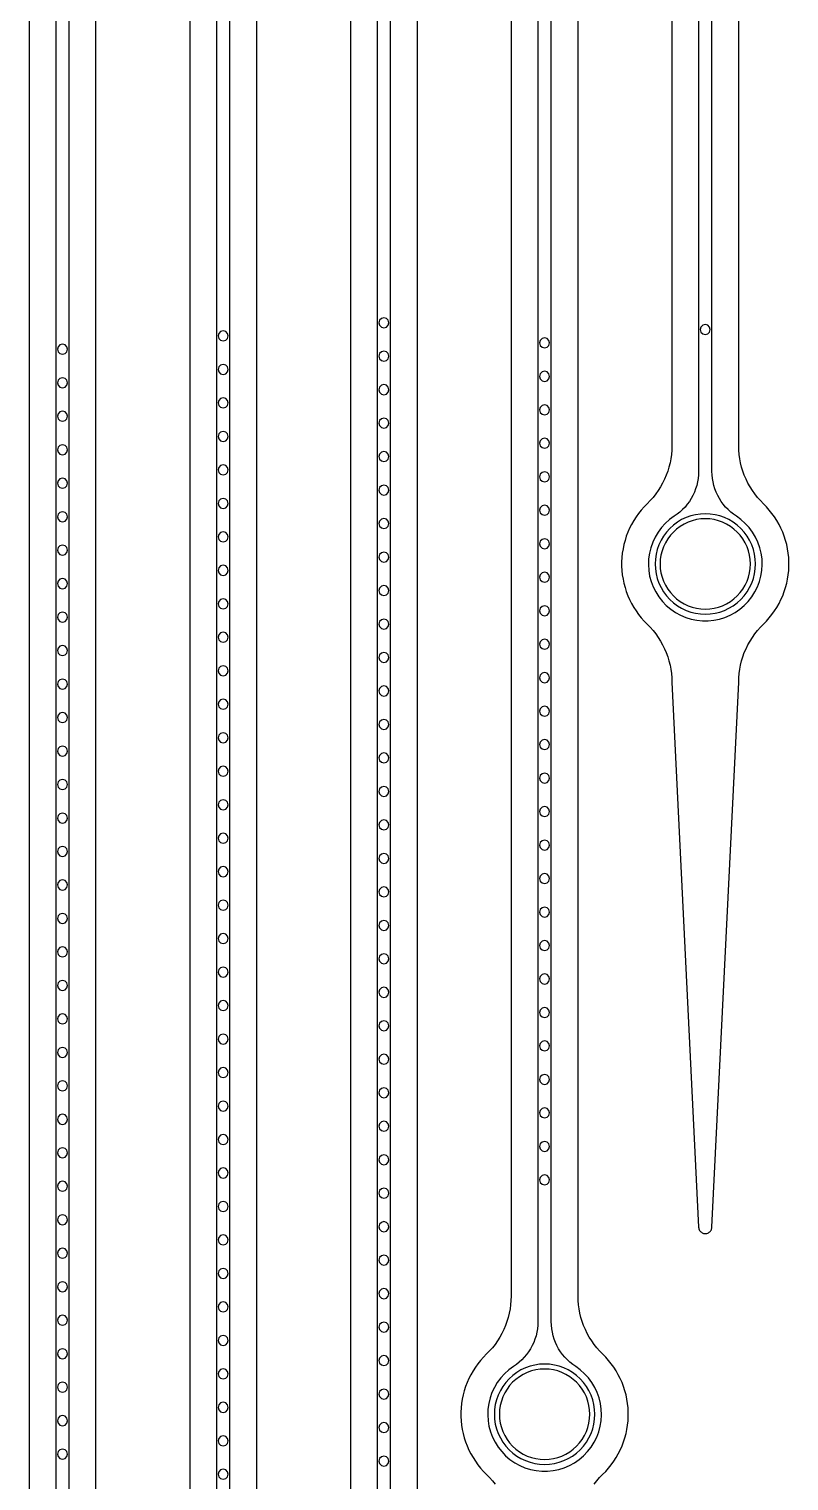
# Model space of a CAD drawing. Header units: metres. Extents: x -1805 to 1655, y -683 to 39617.
# Drawn here: x 120 to 233.5, y 815.4 to 1032.3 of the extents above; entities that cross this region are included whole.
import ezdxf

# ---------------------------------------------------------------- set-up
doc = ezdxf.new("R2010")
doc.units = ezdxf.units.M
for name, color, linetype in [('Etching', 5, 'CONTINUOUS'), ('IONP', 7, 'CONTINUOUS'), ('Metal', 4, 'CONTINUOUS'), ('pad_etching', 1, 'CONTINUOUS'), ('PEDOT_SIROF', 6, 'CONTINUOUS')]:
    doc.layers.add(name, color=color, linetype=linetype)

msp = doc.modelspace()

# ---------------------------------------------------------------- linework, layer by layer
at = {"layer": 'Etching'}
for points in [[(120, 9134.24), (120, 462.09)], [(130, 462.09), (130, 9134.24)], [(144, 9134.24), (144, 589.07)], [(154, 589.07), (154, 9134.24)], [(168, 9134.24), (168, 716.05)], [(178, 716.05), (178, 9134.24)], [(192, 9134.24), (192, 843.04), (191.98, 842.4), (191.93, 841.76), (191.85, 841.12), (191.73, 840.49), (191.57, 839.86), (191.38, 839.25), (191.17, 838.64), (190.91, 838.05), (190.63, 837.47), (190.32, 836.91), (189.97, 836.37), (189.6, 835.84), (189.2, 835.34), (188.78, 834.86), (188.33, 834.4), (187.87, 833.94), (187.44, 833.45), (187.04, 832.95), (186.66, 832.42), (186.31, 831.87), (185.99, 831.31), (185.7, 830.73), (185.43, 830.14), (185.2, 829.53), (185.01, 828.91), (184.84, 828.29), (184.71, 827.65), (184.6, 827.01), (184.54, 826.37), (184.5, 825.72), (184.5, 825.07), (184.54, 824.43), (184.6, 823.78), (184.71, 823.14), (184.84, 822.51), (185.01, 821.88), (185.2, 821.26), (185.43, 820.66), (185.7, 820.06), (185.99, 819.48), (186.31, 818.92), (186.66, 818.38), (187.04, 817.85), (187.44, 817.34), (187.87, 816.86), (188.33, 816.4), (188.78, 815.94), (189.2, 815.46), (189.6, 814.95)], [(204.4, 814.95), (204.8, 815.46), (205.22, 815.94), (205.67, 816.4), (206.13, 816.86), (206.56, 817.34), (206.96, 817.85), (207.34, 818.38), (207.69, 818.92), (208.01, 819.48), (208.3, 820.06), (208.57, 820.66), (208.8, 821.26), (208.99, 821.88), (209.16, 822.51), (209.29, 823.14), (209.4, 823.78), (209.46, 824.43), (209.5, 825.07), (209.5, 825.72), (209.46, 826.37), (209.4, 827.01), (209.29, 827.65), (209.16, 828.29), (208.99, 828.91), (208.8, 829.53), (208.57, 830.14), (208.3, 830.73), (208.01, 831.31), (207.69, 831.87), (207.34, 832.42), (206.96, 832.95), (206.56, 833.45), (206.13, 833.94), (205.67, 834.4), (205.22, 834.86), (204.8, 835.34), (204.4, 835.84), (204.03, 836.37), (203.68, 836.91), (203.37, 837.47), (203.09, 838.05), (202.83, 838.64), (202.62, 839.25), (202.43, 839.86), (202.27, 840.49), (202.15, 841.12), (202.07, 841.76), (202.02, 842.4), (202, 843.04), (202, 9134.24)], [(216, 9134.24), (216, 970.02), (215.98, 969.38), (215.93, 968.74), (215.85, 968.1), (215.73, 967.47), (215.57, 966.85), (215.38, 966.23), (215.17, 965.63), (214.91, 965.03), (214.63, 964.46), (214.32, 963.9), (213.97, 963.35), (213.6, 962.83), (213.2, 962.32), (212.78, 961.84), (212.33, 961.38), (211.87, 960.92), (211.44, 960.44), (211.04, 959.93), (210.66, 959.4), (210.31, 958.86), (209.99, 958.29), (209.7, 957.72), (209.43, 957.12), (209.2, 956.52), (209.01, 955.9), (208.84, 955.27), (208.71, 954.64), (208.6, 954), (208.54, 953.35), (208.5, 952.71), (208.5, 952.06), (208.54, 951.41), (208.6, 950.76), (208.71, 950.12), (208.84, 949.49), (209.01, 948.86), (209.2, 948.25), (209.43, 947.64), (209.7, 947.05), (209.99, 946.47), (210.31, 945.9), (210.66, 945.36), (211.04, 944.83), (211.44, 944.33), (211.87, 943.84), (212.33, 943.38), (212.78, 942.92), (213.2, 942.44), (213.6, 941.94), (213.97, 941.41), (214.32, 940.87), (214.63, 940.31), (214.91, 939.73), (215.17, 939.14), (215.38, 938.53), (215.57, 937.92), (215.73, 937.29), (215.85, 936.66), (215.93, 936.02), (215.98, 935.38), (216, 934.74), (220, 853.33), (220.02, 853.21), (220.05, 853.08), (220.09, 852.96), (220.15, 852.85), (220.22, 852.75), (220.31, 852.66), (220.41, 852.58), (220.51, 852.51), (220.63, 852.45), (220.75, 852.41), (220.87, 852.39), (221, 852.38), (221.13, 852.39), (221.25, 852.41), (221.37, 852.45), (221.49, 852.51), (221.59, 852.58), (221.69, 852.66), (221.78, 852.75), (221.85, 852.85), (221.91, 852.96), (221.95, 853.08), (221.98, 853.21), (222, 853.33), (226, 934.74), (226.02, 935.38), (226.07, 936.02), (226.15, 936.66), (226.27, 937.29), (226.43, 937.92), (226.62, 938.53), (226.83, 939.14), (227.09, 939.73), (227.37, 940.31), (227.68, 940.87), (228.03, 941.41), (228.4, 941.94), (228.8, 942.44), (229.22, 942.92), (229.67, 943.38), (230.13, 943.84), (230.56, 944.33), (230.96, 944.83), (231.34, 945.36), (231.69, 945.9), (232.01, 946.47), (232.3, 947.05), (232.57, 947.64), (232.8, 948.25), (232.99, 948.86), (233.16, 949.49), (233.29, 950.12), (233.4, 950.76), (233.46, 951.41), (233.5, 952.06), (233.5, 952.71), (233.46, 953.35), (233.4, 954), (233.29, 954.64), (233.16, 955.27), (232.99, 955.9), (232.8, 956.52), (232.57, 957.12), (232.3, 957.72), (232.01, 958.29), (231.69, 958.86), (231.34, 959.4), (230.96, 959.93), (230.56, 960.44), (230.13, 960.92), (229.67, 961.38), (229.22, 961.84), (228.8, 962.32), (228.4, 962.83), (228.03, 963.35), (227.68, 963.9), (227.37, 964.46), (227.09, 965.03), (226.83, 965.63), (226.62, 966.23), (226.43, 966.85), (226.27, 967.47), (226.15, 968.1), (226.07, 968.74), (226.02, 969.38), (226, 970.02), (226, 9134.24)]]:
    msp.add_lwpolyline(points, dxfattribs=at)
at = {"layer": 'IONP'}
for points in [[(173.75, 988.41), (173.65, 988.79), (173.38, 989.06), (173, 989.16), (172.62, 989.06), (172.35, 988.79), (172.25, 988.41), (172.35, 988.04), (172.62, 987.76), (173, 987.66), (173.38, 987.76), (173.65, 988.04), (173.75, 988.41)], [(149.75, 986.43), (149.65, 986.8), (149.38, 987.08), (149, 987.18), (148.62, 987.08), (148.35, 986.8), (148.25, 986.43), (148.35, 986.05), (148.62, 985.78), (149, 985.68), (149.38, 985.78), (149.65, 986.05), (149.75, 986.43)], [(221.75, 987.38), (221.65, 987.76), (221.38, 988.03), (221, 988.13), (220.62, 988.03), (220.35, 987.76), (220.25, 987.38), (220.35, 987.01), (220.62, 986.73), (221, 986.63), (221.38, 986.73), (221.65, 987.01), (221.75, 987.38)], [(125.75, 984.44), (125.65, 984.82), (125.38, 985.09), (125, 985.19), (124.62, 985.09), (124.35, 984.82), (124.25, 984.44), (124.35, 984.07), (124.62, 983.79), (125, 983.69), (125.38, 983.79), (125.65, 984.07), (125.75, 984.44)], [(197.75, 985.4), (197.65, 985.77), (197.38, 986.05), (197, 986.15), (196.62, 986.05), (196.35, 985.77), (196.25, 985.4), (196.35, 985.02), (196.62, 984.75), (197, 984.65), (197.38, 984.75), (197.65, 985.02), (197.75, 985.4)], [(173.75, 983.41), (173.65, 983.79), (173.38, 984.06), (173, 984.16), (172.62, 984.06), (172.35, 983.79), (172.25, 983.41), (172.35, 983.04), (172.62, 982.76), (173, 982.66), (173.38, 982.76), (173.65, 983.04), (173.75, 983.41)], [(125.75, 979.44), (125.65, 979.82), (125.38, 980.09), (125, 980.19), (124.62, 980.09), (124.35, 979.82), (124.25, 979.44), (124.35, 979.07), (124.62, 978.79), (125, 978.69), (125.38, 978.79), (125.65, 979.07), (125.75, 979.44)], [(149.75, 981.43), (149.65, 981.8), (149.38, 982.08), (149, 982.18), (148.62, 982.08), (148.35, 981.8), (148.25, 981.43), (148.35, 981.05), (148.62, 980.78), (149, 980.68), (149.38, 980.78), (149.65, 981.05), (149.75, 981.43)], [(197.75, 980.4), (197.65, 980.77), (197.38, 981.05), (197, 981.15), (196.62, 981.05), (196.35, 980.77), (196.25, 980.4), (196.35, 980.02), (196.62, 979.75), (197, 979.65), (197.38, 979.75), (197.65, 980.02), (197.75, 980.4)], [(173.75, 978.41), (173.65, 978.79), (173.38, 979.06), (173, 979.16), (172.62, 979.06), (172.35, 978.79), (172.25, 978.41), (172.35, 978.04), (172.62, 977.76), (173, 977.66), (173.38, 977.76), (173.65, 978.04), (173.75, 978.41)], [(149.75, 976.43), (149.65, 976.8), (149.38, 977.08), (149, 977.18), (148.62, 977.08), (148.35, 976.8), (148.25, 976.43), (148.35, 976.05), (148.62, 975.78), (149, 975.68), (149.38, 975.78), (149.65, 976.05), (149.75, 976.43)], [(197.75, 975.4), (197.65, 975.77), (197.38, 976.05), (197, 976.15), (196.62, 976.05), (196.35, 975.77), (196.25, 975.4), (196.35, 975.02), (196.62, 974.75), (197, 974.65), (197.38, 974.75), (197.65, 975.02), (197.75, 975.4)], [(125.75, 974.44), (125.65, 974.82), (125.38, 975.09), (125, 975.19), (124.62, 975.09), (124.35, 974.82), (124.25, 974.44), (124.35, 974.07), (124.62, 973.79), (125, 973.69), (125.38, 973.79), (125.65, 974.07), (125.75, 974.44)], [(173.75, 973.41), (173.65, 973.79), (173.38, 974.06), (173, 974.16), (172.62, 974.06), (172.35, 973.79), (172.25, 973.41), (172.35, 973.04), (172.62, 972.76), (173, 972.66), (173.38, 972.76), (173.65, 973.04), (173.75, 973.41)], [(149.75, 971.43), (149.65, 971.8), (149.38, 972.08), (149, 972.18), (148.62, 972.08), (148.35, 971.8), (148.25, 971.43), (148.35, 971.05), (148.62, 970.78), (149, 970.68), (149.38, 970.78), (149.65, 971.05), (149.75, 971.43)], [(125.75, 969.44), (125.65, 969.82), (125.38, 970.09), (125, 970.19), (124.62, 970.09), (124.35, 969.82), (124.25, 969.44), (124.35, 969.07), (124.62, 968.79), (125, 968.69), (125.38, 968.79), (125.65, 969.07), (125.75, 969.44)], [(197.75, 970.4), (197.65, 970.77), (197.38, 971.05), (197, 971.15), (196.62, 971.05), (196.35, 970.77), (196.25, 970.4), (196.35, 970.02), (196.62, 969.75), (197, 969.65), (197.38, 969.75), (197.65, 970.02), (197.75, 970.4)], [(149.75, 966.43), (149.65, 966.8), (149.38, 967.08), (149, 967.18), (148.62, 967.08), (148.35, 966.8), (148.25, 966.43), (148.35, 966.05), (148.62, 965.78), (149, 965.68), (149.38, 965.78), (149.65, 966.05), (149.75, 966.43)], [(173.75, 968.41), (173.65, 968.79), (173.38, 969.06), (173, 969.16), (172.62, 969.06), (172.35, 968.79), (172.25, 968.41), (172.35, 968.04), (172.62, 967.76), (173, 967.66), (173.38, 967.76), (173.65, 968.04), (173.75, 968.41)], [(125.75, 964.44), (125.65, 964.82), (125.38, 965.09), (125, 965.19), (124.62, 965.09), (124.35, 964.82), (124.25, 964.44), (124.35, 964.07), (124.62, 963.79), (125, 963.69), (125.38, 963.79), (125.65, 964.07), (125.75, 964.44)], [(197.75, 965.4), (197.65, 965.77), (197.38, 966.05), (197, 966.15), (196.62, 966.05), (196.35, 965.77), (196.25, 965.4), (196.35, 965.02), (196.62, 964.75), (197, 964.65), (197.38, 964.75), (197.65, 965.02), (197.75, 965.4)], [(173.75, 963.41), (173.65, 963.79), (173.38, 964.06), (173, 964.16), (172.62, 964.06), (172.35, 963.79), (172.25, 963.41), (172.35, 963.04), (172.62, 962.76), (173, 962.66), (173.38, 962.76), (173.65, 963.04), (173.75, 963.41)], [(149.75, 961.43), (149.65, 961.8), (149.38, 962.08), (149, 962.18), (148.62, 962.08), (148.35, 961.8), (148.25, 961.43), (148.35, 961.05), (148.62, 960.78), (149, 960.68), (149.38, 960.78), (149.65, 961.05), (149.75, 961.43)], [(197.75, 960.4), (197.65, 960.77), (197.38, 961.05), (197, 961.15), (196.62, 961.05), (196.35, 960.77), (196.25, 960.4), (196.35, 960.02), (196.62, 959.75), (197, 959.65), (197.38, 959.75), (197.65, 960.02), (197.75, 960.4)], [(125.75, 959.44), (125.65, 959.82), (125.38, 960.09), (125, 960.19), (124.62, 960.09), (124.35, 959.82), (124.25, 959.44), (124.35, 959.07), (124.62, 958.79), (125, 958.69), (125.38, 958.79), (125.65, 959.07), (125.75, 959.44)], [(173.75, 958.41), (173.65, 958.79), (173.38, 959.06), (173, 959.16), (172.62, 959.06), (172.35, 958.79), (172.25, 958.41), (172.35, 958.04), (172.62, 957.76), (173, 957.66), (173.38, 957.76), (173.65, 958.04), (173.75, 958.41)], [(149.75, 956.43), (149.65, 956.8), (149.38, 957.08), (149, 957.18), (148.62, 957.08), (148.35, 956.8), (148.25, 956.43), (148.35, 956.05), (148.62, 955.78), (149, 955.68), (149.38, 955.78), (149.65, 956.05), (149.75, 956.43)], [(125.75, 954.44), (125.65, 954.82), (125.38, 955.09), (125, 955.19), (124.62, 955.09), (124.35, 954.82), (124.25, 954.44), (124.35, 954.07), (124.62, 953.79), (125, 953.69), (125.38, 953.79), (125.65, 954.07), (125.75, 954.44)], [(173.75, 953.41), (173.65, 953.79), (173.38, 954.06), (173, 954.16), (172.62, 954.06), (172.35, 953.79), (172.25, 953.41), (172.35, 953.04), (172.62, 952.76), (173, 952.66), (173.38, 952.76), (173.65, 953.04), (173.75, 953.41)], [(197.75, 955.4), (197.65, 955.77), (197.38, 956.05), (197, 956.15), (196.62, 956.05), (196.35, 955.77), (196.25, 955.4), (196.35, 955.02), (196.62, 954.75), (197, 954.65), (197.38, 954.75), (197.65, 955.02), (197.75, 955.4)], [(149.75, 951.43), (149.65, 951.8), (149.38, 952.08), (149, 952.18), (148.62, 952.08), (148.35, 951.8), (148.25, 951.43), (148.35, 951.05), (148.62, 950.78), (149, 950.68), (149.38, 950.78), (149.65, 951.05), (149.75, 951.43)], [(125.75, 949.44), (125.65, 949.82), (125.38, 950.09), (125, 950.19), (124.62, 950.09), (124.35, 949.82), (124.25, 949.44), (124.35, 949.07), (124.62, 948.79), (125, 948.69), (125.38, 948.79), (125.65, 949.07), (125.75, 949.44)], [(197.75, 950.4), (197.65, 950.77), (197.38, 951.05), (197, 951.15), (196.62, 951.05), (196.35, 950.77), (196.25, 950.4), (196.35, 950.02), (196.62, 949.75), (197, 949.65), (197.38, 949.75), (197.65, 950.02), (197.75, 950.4)], [(173.75, 948.41), (173.65, 948.79), (173.38, 949.06), (173, 949.16), (172.62, 949.06), (172.35, 948.79), (172.25, 948.41), (172.35, 948.04), (172.62, 947.76), (173, 947.66), (173.38, 947.76), (173.65, 948.04), (173.75, 948.41)], [(149.75, 946.43), (149.65, 946.8), (149.38, 947.08), (149, 947.18), (148.62, 947.08), (148.35, 946.8), (148.25, 946.43), (148.35, 946.05), (148.62, 945.78), (149, 945.68), (149.38, 945.78), (149.65, 946.05), (149.75, 946.43)], [(197.75, 945.4), (197.65, 945.77), (197.38, 946.05), (197, 946.15), (196.62, 946.05), (196.35, 945.77), (196.25, 945.4), (196.35, 945.02), (196.62, 944.75), (197, 944.65), (197.38, 944.75), (197.65, 945.02), (197.75, 945.4)], [(125.75, 944.44), (125.65, 944.82), (125.38, 945.09), (125, 945.19), (124.62, 945.09), (124.35, 944.82), (124.25, 944.44), (124.35, 944.07), (124.62, 943.79), (125, 943.69), (125.38, 943.79), (125.65, 944.07), (125.75, 944.44)], [(173.75, 943.41), (173.65, 943.79), (173.38, 944.06), (173, 944.16), (172.62, 944.06), (172.35, 943.79), (172.25, 943.41), (172.35, 943.04), (172.62, 942.76), (173, 942.66), (173.38, 942.76), (173.65, 943.04), (173.75, 943.41)], [(149.75, 941.43), (149.65, 941.8), (149.38, 942.08), (149, 942.18), (148.62, 942.08), (148.35, 941.8), (148.25, 941.43), (148.35, 941.05), (148.62, 940.78), (149, 940.68), (149.38, 940.78), (149.65, 941.05), (149.75, 941.43)], [(197.75, 940.4), (197.65, 940.77), (197.38, 941.05), (197, 941.15), (196.62, 941.05), (196.35, 940.77), (196.25, 940.4), (196.35, 940.02), (196.62, 939.75), (197, 939.65), (197.38, 939.75), (197.65, 940.02), (197.75, 940.4)], [(125.75, 939.44), (125.65, 939.82), (125.38, 940.09), (125, 940.19), (124.62, 940.09), (124.35, 939.82), (124.25, 939.44), (124.35, 939.07), (124.62, 938.79), (125, 938.69), (125.38, 938.79), (125.65, 939.07), (125.75, 939.44)], [(173.75, 938.41), (173.65, 938.79), (173.38, 939.06), (173, 939.16), (172.62, 939.06), (172.35, 938.79), (172.25, 938.41), (172.35, 938.04), (172.62, 937.76), (173, 937.66), (173.38, 937.76), (173.65, 938.04), (173.75, 938.41)], [(149.75, 936.43), (149.65, 936.8), (149.38, 937.08), (149, 937.18), (148.62, 937.08), (148.35, 936.8), (148.25, 936.43), (148.35, 936.05), (148.62, 935.78), (149, 935.68), (149.38, 935.78), (149.65, 936.05), (149.75, 936.43)], [(125.75, 934.44), (125.65, 934.82), (125.38, 935.09), (125, 935.19), (124.62, 935.09), (124.35, 934.82), (124.25, 934.44), (124.35, 934.07), (124.62, 933.79), (125, 933.69), (125.38, 933.79), (125.65, 934.07), (125.75, 934.44)], [(197.75, 935.4), (197.65, 935.77), (197.38, 936.05), (197, 936.15), (196.62, 936.05), (196.35, 935.77), (196.25, 935.4), (196.35, 935.02), (196.62, 934.75), (197, 934.65), (197.38, 934.75), (197.65, 935.02), (197.75, 935.4)], [(173.75, 933.41), (173.65, 933.79), (173.38, 934.06), (173, 934.16), (172.62, 934.06), (172.35, 933.79), (172.25, 933.41), (172.35, 933.04), (172.62, 932.76), (173, 932.66), (173.38, 932.76), (173.65, 933.04), (173.75, 933.41)], [(149.75, 931.43), (149.65, 931.8), (149.38, 932.08), (149, 932.18), (148.62, 932.08), (148.35, 931.8), (148.25, 931.43), (148.35, 931.05), (148.62, 930.78), (149, 930.68), (149.38, 930.78), (149.65, 931.05), (149.75, 931.43)], [(197.75, 930.4), (197.65, 930.77), (197.38, 931.05), (197, 931.15), (196.62, 931.05), (196.35, 930.77), (196.25, 930.4), (196.35, 930.02), (196.62, 929.75), (197, 929.65), (197.38, 929.75), (197.65, 930.02), (197.75, 930.4)], [(125.75, 929.44), (125.65, 929.82), (125.38, 930.09), (125, 930.19), (124.62, 930.09), (124.35, 929.82), (124.25, 929.44), (124.35, 929.07), (124.62, 928.79), (125, 928.69), (125.38, 928.79), (125.65, 929.07), (125.75, 929.44)], [(173.75, 928.41), (173.65, 928.79), (173.38, 929.06), (173, 929.16), (172.62, 929.06), (172.35, 928.79), (172.25, 928.41), (172.35, 928.04), (172.62, 927.76), (173, 927.66), (173.38, 927.76), (173.65, 928.04), (173.75, 928.41)], [(149.75, 926.43), (149.65, 926.8), (149.38, 927.08), (149, 927.18), (148.62, 927.08), (148.35, 926.8), (148.25, 926.43), (148.35, 926.05), (148.62, 925.78), (149, 925.68), (149.38, 925.78), (149.65, 926.05), (149.75, 926.43)], [(197.75, 925.4), (197.65, 925.77), (197.38, 926.05), (197, 926.15), (196.62, 926.05), (196.35, 925.77), (196.25, 925.4), (196.35, 925.02), (196.62, 924.75), (197, 924.65), (197.38, 924.75), (197.65, 925.02), (197.75, 925.4)], [(125.75, 924.44), (125.65, 924.82), (125.38, 925.09), (125, 925.19), (124.62, 925.09), (124.35, 924.82), (124.25, 924.44), (124.35, 924.07), (124.62, 923.79), (125, 923.69), (125.38, 923.79), (125.65, 924.07), (125.75, 924.44)], [(173.75, 923.41), (173.65, 923.79), (173.38, 924.06), (173, 924.16), (172.62, 924.06), (172.35, 923.79), (172.25, 923.41), (172.35, 923.04), (172.62, 922.76), (173, 922.66), (173.38, 922.76), (173.65, 923.04), (173.75, 923.41)], [(149.75, 921.43), (149.65, 921.8), (149.38, 922.08), (149, 922.18), (148.62, 922.08), (148.35, 921.8), (148.25, 921.43), (148.35, 921.05), (148.62, 920.78), (149, 920.68), (149.38, 920.78), (149.65, 921.05), (149.75, 921.43)], [(125.75, 919.44), (125.65, 919.82), (125.38, 920.09), (125, 920.19), (124.62, 920.09), (124.35, 919.82), (124.25, 919.44), (124.35, 919.07), (124.62, 918.79), (125, 918.69), (125.38, 918.79), (125.65, 919.07), (125.75, 919.44)], [(197.75, 920.4), (197.65, 920.77), (197.38, 921.05), (197, 921.15), (196.62, 921.05), (196.35, 920.77), (196.25, 920.4), (196.35, 920.02), (196.62, 919.75), (197, 919.65), (197.38, 919.75), (197.65, 920.02), (197.75, 920.4)], [(173.75, 918.41), (173.65, 918.79), (173.38, 919.06), (173, 919.16), (172.62, 919.06), (172.35, 918.79), (172.25, 918.41), (172.35, 918.04), (172.62, 917.76), (173, 917.66), (173.38, 917.76), (173.65, 918.04), (173.75, 918.41)], [(125.75, 914.44), (125.65, 914.82), (125.38, 915.09), (125, 915.19), (124.62, 915.09), (124.35, 914.82), (124.25, 914.44), (124.35, 914.07), (124.62, 913.79), (125, 913.69), (125.38, 913.79), (125.65, 914.07), (125.75, 914.44)], [(149.75, 916.43), (149.65, 916.8), (149.38, 917.08), (149, 917.18), (148.62, 917.08), (148.35, 916.8), (148.25, 916.43), (148.35, 916.05), (148.62, 915.78), (149, 915.68), (149.38, 915.78), (149.65, 916.05), (149.75, 916.43)], [(197.75, 915.4), (197.65, 915.77), (197.38, 916.05), (197, 916.15), (196.62, 916.05), (196.35, 915.77), (196.25, 915.4), (196.35, 915.02), (196.62, 914.75), (197, 914.65), (197.38, 914.75), (197.65, 915.02), (197.75, 915.4)], [(173.75, 913.41), (173.65, 913.79), (173.38, 914.06), (173, 914.16), (172.62, 914.06), (172.35, 913.79), (172.25, 913.41), (172.35, 913.04), (172.62, 912.76), (173, 912.66), (173.38, 912.76), (173.65, 913.04), (173.75, 913.41)], [(149.75, 911.43), (149.65, 911.8), (149.38, 912.08), (149, 912.18), (148.62, 912.08), (148.35, 911.8), (148.25, 911.43), (148.35, 911.05), (148.62, 910.78), (149, 910.68), (149.38, 910.78), (149.65, 911.05), (149.75, 911.43)], [(197.75, 910.4), (197.65, 910.77), (197.38, 911.05), (197, 911.15), (196.62, 911.05), (196.35, 910.77), (196.25, 910.4), (196.35, 910.02), (196.62, 909.75), (197, 909.65), (197.38, 909.75), (197.65, 910.02), (197.75, 910.4)], [(125.75, 909.44), (125.65, 909.82), (125.38, 910.09), (125, 910.19), (124.62, 910.09), (124.35, 909.82), (124.25, 909.44), (124.35, 909.07), (124.62, 908.79), (125, 908.69), (125.38, 908.79), (125.65, 909.07), (125.75, 909.44)], [(173.75, 908.41), (173.65, 908.79), (173.38, 909.06), (173, 909.16), (172.62, 909.06), (172.35, 908.79), (172.25, 908.41), (172.35, 908.04), (172.62, 907.76), (173, 907.66), (173.38, 907.76), (173.65, 908.04), (173.75, 908.41)], [(149.75, 906.43), (149.65, 906.8), (149.38, 907.08), (149, 907.18), (148.62, 907.08), (148.35, 906.8), (148.25, 906.43), (148.35, 906.05), (148.62, 905.78), (149, 905.68), (149.38, 905.78), (149.65, 906.05), (149.75, 906.43)], [(125.75, 904.44), (125.65, 904.82), (125.38, 905.09), (125, 905.19), (124.62, 905.09), (124.35, 904.82), (124.25, 904.44), (124.35, 904.07), (124.62, 903.79), (125, 903.69), (125.38, 903.79), (125.65, 904.07), (125.75, 904.44)], [(197.75, 905.4), (197.65, 905.77), (197.38, 906.05), (197, 906.15), (196.62, 906.05), (196.35, 905.77), (196.25, 905.4), (196.35, 905.02), (196.62, 904.75), (197, 904.65), (197.38, 904.75), (197.65, 905.02), (197.75, 905.4)], [(149.75, 901.43), (149.65, 901.8), (149.38, 902.08), (149, 902.18), (148.62, 902.08), (148.35, 901.8), (148.25, 901.43), (148.35, 901.05), (148.62, 900.78), (149, 900.68), (149.38, 900.78), (149.65, 901.05), (149.75, 901.43)], [(173.75, 903.41), (173.65, 903.79), (173.38, 904.06), (173, 904.16), (172.62, 904.06), (172.35, 903.79), (172.25, 903.41), (172.35, 903.04), (172.62, 902.76), (173, 902.66), (173.38, 902.76), (173.65, 903.04), (173.75, 903.41)], [(125.75, 899.44), (125.65, 899.82), (125.38, 900.09), (125, 900.19), (124.62, 900.09), (124.35, 899.82), (124.25, 899.44), (124.35, 899.07), (124.62, 898.79), (125, 898.69), (125.38, 898.79), (125.65, 899.07), (125.75, 899.44)], [(197.75, 900.4), (197.65, 900.77), (197.38, 901.05), (197, 901.15), (196.62, 901.05), (196.35, 900.77), (196.25, 900.4), (196.35, 900.02), (196.62, 899.75), (197, 899.65), (197.38, 899.75), (197.65, 900.02), (197.75, 900.4)], [(173.75, 898.41), (173.65, 898.79), (173.38, 899.06), (173, 899.16), (172.62, 899.06), (172.35, 898.79), (172.25, 898.41), (172.35, 898.04), (172.62, 897.76), (173, 897.66), (173.38, 897.76), (173.65, 898.04), (173.75, 898.41)], [(149.75, 896.43), (149.65, 896.8), (149.38, 897.08), (149, 897.18), (148.62, 897.08), (148.35, 896.8), (148.25, 896.43), (148.35, 896.05), (148.62, 895.78), (149, 895.68), (149.38, 895.78), (149.65, 896.05), (149.75, 896.43)], [(197.75, 895.4), (197.65, 895.77), (197.38, 896.05), (197, 896.15), (196.62, 896.05), (196.35, 895.77), (196.25, 895.4), (196.35, 895.02), (196.62, 894.75), (197, 894.65), (197.38, 894.75), (197.65, 895.02), (197.75, 895.4)], [(125.75, 894.44), (125.65, 894.82), (125.38, 895.09), (125, 895.19), (124.62, 895.09), (124.35, 894.82), (124.25, 894.44), (124.35, 894.07), (124.62, 893.79), (125, 893.69), (125.38, 893.79), (125.65, 894.07), (125.75, 894.44)], [(173.75, 893.41), (173.65, 893.79), (173.38, 894.06), (173, 894.16), (172.62, 894.06), (172.35, 893.79), (172.25, 893.41), (172.35, 893.04), (172.62, 892.76), (173, 892.66), (173.38, 892.76), (173.65, 893.04), (173.75, 893.41)], [(149.75, 891.43), (149.65, 891.8), (149.38, 892.08), (149, 892.18), (148.62, 892.08), (148.35, 891.8), (148.25, 891.43), (148.35, 891.05), (148.62, 890.78), (149, 890.68), (149.38, 890.78), (149.65, 891.05), (149.75, 891.43)], [(125.75, 889.44), (125.65, 889.82), (125.38, 890.09), (125, 890.19), (124.62, 890.09), (124.35, 889.82), (124.25, 889.44), (124.35, 889.07), (124.62, 888.79), (125, 888.69), (125.38, 888.79), (125.65, 889.07), (125.75, 889.44)], [(173.75, 888.41), (173.65, 888.79), (173.38, 889.06), (173, 889.16), (172.62, 889.06), (172.35, 888.79), (172.25, 888.41), (172.35, 888.04), (172.62, 887.76), (173, 887.66), (173.38, 887.76), (173.65, 888.04), (173.75, 888.41)], [(197.75, 890.4), (197.65, 890.77), (197.38, 891.05), (197, 891.15), (196.62, 891.05), (196.35, 890.77), (196.25, 890.4), (196.35, 890.02), (196.62, 889.75), (197, 889.65), (197.38, 889.75), (197.65, 890.02), (197.75, 890.4)], [(149.75, 886.43), (149.65, 886.8), (149.38, 887.08), (149, 887.18), (148.62, 887.08), (148.35, 886.8), (148.25, 886.43), (148.35, 886.05), (148.62, 885.78), (149, 885.68), (149.38, 885.78), (149.65, 886.05), (149.75, 886.43)], [(125.75, 884.44), (125.65, 884.82), (125.38, 885.09), (125, 885.19), (124.62, 885.09), (124.35, 884.82), (124.25, 884.44), (124.35, 884.07), (124.62, 883.79), (125, 883.69), (125.38, 883.79), (125.65, 884.07), (125.75, 884.44)], [(197.75, 885.4), (197.65, 885.77), (197.38, 886.05), (197, 886.15), (196.62, 886.05), (196.35, 885.77), (196.25, 885.4), (196.35, 885.02), (196.62, 884.75), (197, 884.65), (197.38, 884.75), (197.65, 885.02), (197.75, 885.4)], [(173.75, 883.41), (173.65, 883.79), (173.38, 884.06), (173, 884.16), (172.62, 884.06), (172.35, 883.79), (172.25, 883.41), (172.35, 883.04), (172.62, 882.76), (173, 882.66), (173.38, 882.76), (173.65, 883.04), (173.75, 883.41)], [(149.75, 881.43), (149.65, 881.8), (149.38, 882.08), (149, 882.18), (148.62, 882.08), (148.35, 881.8), (148.25, 881.43), (148.35, 881.05), (148.62, 880.78), (149, 880.68), (149.38, 880.78), (149.65, 881.05), (149.75, 881.43)], [(197.75, 880.4), (197.65, 880.77), (197.38, 881.05), (197, 881.15), (196.62, 881.05), (196.35, 880.77), (196.25, 880.4), (196.35, 880.02), (196.62, 879.75), (197, 879.65), (197.38, 879.75), (197.65, 880.02), (197.75, 880.4)], [(125.75, 879.44), (125.65, 879.82), (125.38, 880.09), (125, 880.19), (124.62, 880.09), (124.35, 879.82), (124.25, 879.44), (124.35, 879.07), (124.62, 878.79), (125, 878.69), (125.38, 878.79), (125.65, 879.07), (125.75, 879.44)], [(173.75, 878.41), (173.65, 878.79), (173.38, 879.06), (173, 879.16), (172.62, 879.06), (172.35, 878.79), (172.25, 878.41), (172.35, 878.04), (172.62, 877.76), (173, 877.66), (173.38, 877.76), (173.65, 878.04), (173.75, 878.41)], [(149.75, 876.43), (149.65, 876.8), (149.38, 877.08), (149, 877.18), (148.62, 877.08), (148.35, 876.8), (148.25, 876.43), (148.35, 876.05), (148.62, 875.78), (149, 875.68), (149.38, 875.78), (149.65, 876.05), (149.75, 876.43)], [(197.75, 875.4), (197.65, 875.77), (197.38, 876.05), (197, 876.15), (196.62, 876.05), (196.35, 875.77), (196.25, 875.4), (196.35, 875.02), (196.62, 874.75), (197, 874.65), (197.38, 874.75), (197.65, 875.02), (197.75, 875.4)], [(125.75, 874.44), (125.65, 874.82), (125.38, 875.09), (125, 875.19), (124.62, 875.09), (124.35, 874.82), (124.25, 874.44), (124.35, 874.07), (124.62, 873.79), (125, 873.69), (125.38, 873.79), (125.65, 874.07), (125.75, 874.44)], [(173.75, 873.41), (173.65, 873.79), (173.38, 874.06), (173, 874.16), (172.62, 874.06), (172.35, 873.79), (172.25, 873.41), (172.35, 873.04), (172.62, 872.76), (173, 872.66), (173.38, 872.76), (173.65, 873.04), (173.75, 873.41)], [(149.75, 871.43), (149.65, 871.8), (149.38, 872.08), (149, 872.18), (148.62, 872.08), (148.35, 871.8), (148.25, 871.43), (148.35, 871.05), (148.62, 870.78), (149, 870.68), (149.38, 870.78), (149.65, 871.05), (149.75, 871.43)], [(125.75, 869.44), (125.65, 869.82), (125.38, 870.09), (125, 870.19), (124.62, 870.09), (124.35, 869.82), (124.25, 869.44), (124.35, 869.07), (124.62, 868.79), (125, 868.69), (125.38, 868.79), (125.65, 869.07), (125.75, 869.44)], [(197.75, 870.4), (197.65, 870.77), (197.38, 871.05), (197, 871.15), (196.62, 871.05), (196.35, 870.77), (196.25, 870.4), (196.35, 870.02), (196.62, 869.75), (197, 869.65), (197.38, 869.75), (197.65, 870.02), (197.75, 870.4)], [(173.75, 868.41), (173.65, 868.79), (173.38, 869.06), (173, 869.16), (172.62, 869.06), (172.35, 868.79), (172.25, 868.41), (172.35, 868.04), (172.62, 867.76), (173, 867.66), (173.38, 867.76), (173.65, 868.04), (173.75, 868.41)], [(125.75, 864.44), (125.65, 864.82), (125.38, 865.09), (125, 865.19), (124.62, 865.09), (124.35, 864.82), (124.25, 864.44), (124.35, 864.07), (124.62, 863.79), (125, 863.69), (125.38, 863.79), (125.65, 864.07), (125.75, 864.44)], [(149.75, 866.43), (149.65, 866.8), (149.38, 867.08), (149, 867.18), (148.62, 867.08), (148.35, 866.8), (148.25, 866.43), (148.35, 866.05), (148.62, 865.78), (149, 865.68), (149.38, 865.78), (149.65, 866.05), (149.75, 866.43)], [(197.75, 865.4), (197.65, 865.77), (197.38, 866.05), (197, 866.15), (196.62, 866.05), (196.35, 865.77), (196.25, 865.4), (196.35, 865.02), (196.62, 864.75), (197, 864.65), (197.38, 864.75), (197.65, 865.02), (197.75, 865.4)], [(173.75, 863.41), (173.65, 863.79), (173.38, 864.06), (173, 864.16), (172.62, 864.06), (172.35, 863.79), (172.25, 863.41), (172.35, 863.04), (172.62, 862.76), (173, 862.66), (173.38, 862.76), (173.65, 863.04), (173.75, 863.41)], [(149.75, 861.43), (149.65, 861.8), (149.38, 862.08), (149, 862.18), (148.62, 862.08), (148.35, 861.8), (148.25, 861.43), (148.35, 861.05), (148.62, 860.78), (149, 860.68), (149.38, 860.78), (149.65, 861.05), (149.75, 861.43)], [(197.75, 860.4), (197.65, 860.77), (197.38, 861.05), (197, 861.15), (196.62, 861.05), (196.35, 860.77), (196.25, 860.4), (196.35, 860.02), (196.62, 859.75), (197, 859.65), (197.38, 859.75), (197.65, 860.02), (197.75, 860.4)], [(125.75, 859.44), (125.65, 859.82), (125.38, 860.09), (125, 860.19), (124.62, 860.09), (124.35, 859.82), (124.25, 859.44), (124.35, 859.07), (124.62, 858.79), (125, 858.69), (125.38, 858.79), (125.65, 859.07), (125.75, 859.44)], [(173.75, 858.41), (173.65, 858.79), (173.38, 859.06), (173, 859.16), (172.62, 859.06), (172.35, 858.79), (172.25, 858.41), (172.35, 858.04), (172.62, 857.76), (173, 857.66), (173.38, 857.76), (173.65, 858.04), (173.75, 858.41)], [(149.75, 856.43), (149.65, 856.8), (149.38, 857.08), (149, 857.18), (148.62, 857.08), (148.35, 856.8), (148.25, 856.43), (148.35, 856.05), (148.62, 855.78), (149, 855.68), (149.38, 855.78), (149.65, 856.05), (149.75, 856.43)], [(125.75, 854.44), (125.65, 854.82), (125.38, 855.09), (125, 855.19), (124.62, 855.09), (124.35, 854.82), (124.25, 854.44), (124.35, 854.07), (124.62, 853.79), (125, 853.69), (125.38, 853.79), (125.65, 854.07), (125.75, 854.44)], [(149.75, 851.43), (149.65, 851.8), (149.38, 852.08), (149, 852.18), (148.62, 852.08), (148.35, 851.8), (148.25, 851.43), (148.35, 851.05), (148.62, 850.78), (149, 850.68), (149.38, 850.78), (149.65, 851.05), (149.75, 851.43)], [(173.75, 853.41), (173.65, 853.79), (173.38, 854.06), (173, 854.16), (172.62, 854.06), (172.35, 853.79), (172.25, 853.41), (172.35, 853.04), (172.62, 852.76), (173, 852.66), (173.38, 852.76), (173.65, 853.04), (173.75, 853.41)], [(125.75, 849.44), (125.65, 849.82), (125.38, 850.09), (125, 850.19), (124.62, 850.09), (124.35, 849.82), (124.25, 849.44), (124.35, 849.07), (124.62, 848.79), (125, 848.69), (125.38, 848.79), (125.65, 849.07), (125.75, 849.44)], [(173.75, 848.41), (173.65, 848.79), (173.38, 849.06), (173, 849.16), (172.62, 849.06), (172.35, 848.79), (172.25, 848.41), (172.35, 848.04), (172.62, 847.76), (173, 847.66), (173.38, 847.76), (173.65, 848.04), (173.75, 848.41)], [(149.75, 846.43), (149.65, 846.8), (149.38, 847.08), (149, 847.18), (148.62, 847.08), (148.35, 846.8), (148.25, 846.43), (148.35, 846.05), (148.62, 845.78), (149, 845.68), (149.38, 845.78), (149.65, 846.05), (149.75, 846.43)], [(125.75, 844.44), (125.65, 844.82), (125.38, 845.09), (125, 845.19), (124.62, 845.09), (124.35, 844.82), (124.25, 844.44), (124.35, 844.07), (124.62, 843.79), (125, 843.69), (125.38, 843.79), (125.65, 844.07), (125.75, 844.44)], [(173.75, 843.41), (173.65, 843.79), (173.38, 844.06), (173, 844.16), (172.62, 844.06), (172.35, 843.79), (172.25, 843.41), (172.35, 843.04), (172.62, 842.76), (173, 842.66), (173.38, 842.76), (173.65, 843.04), (173.75, 843.41)], [(149.75, 841.43), (149.65, 841.8), (149.38, 842.08), (149, 842.18), (148.62, 842.08), (148.35, 841.8), (148.25, 841.43), (148.35, 841.05), (148.62, 840.78), (149, 840.68), (149.38, 840.78), (149.65, 841.05), (149.75, 841.43)], [(125.75, 839.44), (125.65, 839.82), (125.38, 840.09), (125, 840.19), (124.62, 840.09), (124.35, 839.82), (124.25, 839.44), (124.35, 839.07), (124.62, 838.79), (125, 838.69), (125.38, 838.79), (125.65, 839.07), (125.75, 839.44)], [(173.75, 838.41), (173.65, 838.79), (173.38, 839.06), (173, 839.16), (172.62, 839.06), (172.35, 838.79), (172.25, 838.41), (172.35, 838.04), (172.62, 837.76), (173, 837.66), (173.38, 837.76), (173.65, 838.04), (173.75, 838.41)], [(149.75, 836.43), (149.65, 836.8), (149.38, 837.08), (149, 837.18), (148.62, 837.08), (148.35, 836.8), (148.25, 836.43), (148.35, 836.05), (148.62, 835.78), (149, 835.68), (149.38, 835.78), (149.65, 836.05), (149.75, 836.43)], [(125.75, 834.44), (125.65, 834.82), (125.38, 835.09), (125, 835.19), (124.62, 835.09), (124.35, 834.82), (124.25, 834.44), (124.35, 834.07), (124.62, 833.79), (125, 833.69), (125.38, 833.79), (125.65, 834.07), (125.75, 834.44)], [(173.75, 833.41), (173.65, 833.79), (173.38, 834.06), (173, 834.16), (172.62, 834.06), (172.35, 833.79), (172.25, 833.41), (172.35, 833.04), (172.62, 832.76), (173, 832.66), (173.38, 832.76), (173.65, 833.04), (173.75, 833.41)], [(149.75, 831.43), (149.65, 831.8), (149.38, 832.08), (149, 832.18), (148.62, 832.08), (148.35, 831.8), (148.25, 831.43), (148.35, 831.05), (148.62, 830.78), (149, 830.68), (149.38, 830.78), (149.65, 831.05), (149.75, 831.43)], [(125.75, 829.44), (125.65, 829.82), (125.38, 830.09), (125, 830.19), (124.62, 830.09), (124.35, 829.82), (124.25, 829.44), (124.35, 829.07), (124.62, 828.79), (125, 828.69), (125.38, 828.79), (125.65, 829.07), (125.75, 829.44)], [(173.75, 828.41), (173.65, 828.79), (173.38, 829.06), (173, 829.16), (172.62, 829.06), (172.35, 828.79), (172.25, 828.41), (172.35, 828.04), (172.62, 827.76), (173, 827.66), (173.38, 827.76), (173.65, 828.04), (173.75, 828.41)], [(149.75, 826.43), (149.65, 826.8), (149.38, 827.08), (149, 827.18), (148.62, 827.08), (148.35, 826.8), (148.25, 826.43), (148.35, 826.05), (148.62, 825.78), (149, 825.68), (149.38, 825.78), (149.65, 826.05), (149.75, 826.43)], [(125.75, 824.44), (125.65, 824.82), (125.38, 825.09), (125, 825.19), (124.62, 825.09), (124.35, 824.82), (124.25, 824.44), (124.35, 824.07), (124.62, 823.79), (125, 823.69), (125.38, 823.79), (125.65, 824.07), (125.75, 824.44)], [(173.75, 823.41), (173.65, 823.79), (173.38, 824.06), (173, 824.16), (172.62, 824.06), (172.35, 823.79), (172.25, 823.41), (172.35, 823.04), (172.62, 822.76), (173, 822.66), (173.38, 822.76), (173.65, 823.04), (173.75, 823.41)], [(149.75, 821.43), (149.65, 821.8), (149.38, 822.08), (149, 822.18), (148.62, 822.08), (148.35, 821.8), (148.25, 821.43), (148.35, 821.05), (148.62, 820.78), (149, 820.68), (149.38, 820.78), (149.65, 821.05), (149.75, 821.43)], [(125.75, 819.44), (125.65, 819.82), (125.38, 820.09), (125, 820.19), (124.62, 820.09), (124.35, 819.82), (124.25, 819.44), (124.35, 819.07), (124.62, 818.79), (125, 818.69), (125.38, 818.79), (125.65, 819.07), (125.75, 819.44)], [(173.75, 818.41), (173.65, 818.79), (173.38, 819.06), (173, 819.16), (172.62, 819.06), (172.35, 818.79), (172.25, 818.41), (172.35, 818.04), (172.62, 817.76), (173, 817.66), (173.38, 817.76), (173.65, 818.04), (173.75, 818.41)], [(149.75, 816.43), (149.65, 816.8), (149.38, 817.08), (149, 817.18), (148.62, 817.08), (148.35, 816.8), (148.25, 816.43), (148.35, 816.05), (148.62, 815.78), (149, 815.68), (149.38, 815.78), (149.65, 816.05), (149.75, 816.43)]]:
    msp.add_lwpolyline(points, close=True, dxfattribs=at)
at = {"layer": 'Metal'}
for points in [[(124, 9436.51), (124, 458.27)], [(126, 458.27), (126, 9436.51)], [(148, 9436.51), (148, 585.26)], [(150, 585.26), (150, 9436.51)], [(172, 9436.51), (172, 712.24)], [(174, 712.24), (174, 9436.51)], [(196, 9436.51), (196, 839.23), (195.98, 838.7), (195.93, 838.17), (195.84, 837.65), (195.72, 837.13), (195.56, 836.62), (195.38, 836.13), (195.15, 835.65), (194.9, 835.18), (194.62, 834.73), (194.31, 834.3), (193.97, 833.9), (193.6, 833.51), (193.21, 833.16), (192.8, 832.82), (192.36, 832.52), (191.67, 832.02), (191.03, 831.45), (190.46, 830.82), (189.94, 830.14), (189.5, 829.4), (189.14, 828.63), (188.85, 827.83), (188.65, 827), (188.53, 826.15), (188.5, 825.3), (188.55, 824.44), (188.69, 823.6), (188.91, 822.77), (189.22, 821.98), (189.6, 821.21), (190.06, 820.49), (190.59, 819.82), (191.18, 819.2), (191.83, 818.65), (192.53, 818.16), (193.28, 817.75), (194.07, 817.42), (194.89, 817.16), (195.72, 816.99), (196.57, 816.91), (197.43, 816.91), (198.28, 816.99), (199.11, 817.16), (199.93, 817.42), (200.72, 817.75), (201.47, 818.16), (202.17, 818.65), (202.82, 819.2), (203.41, 819.82), (203.94, 820.49), (204.4, 821.21), (204.78, 821.98), (205.09, 822.77), (205.31, 823.6), (205.45, 824.44), (205.5, 825.3), (205.47, 826.15), (205.35, 827), (205.15, 827.83), (204.86, 828.63), (204.5, 829.4), (204.06, 830.14), (203.54, 830.82), (202.97, 831.45), (202.33, 832.02), (201.64, 832.52), (201.2, 832.82), (200.79, 833.16), (200.4, 833.51), (200.03, 833.9), (199.69, 834.3), (199.38, 834.73), (199.1, 835.18), (198.85, 835.65), (198.62, 836.13), (198.44, 836.62), (198.28, 837.13), (198.16, 837.65), (198.07, 838.17), (198.02, 838.7), (198, 839.23), (198, 9436.51)], [(220, 9436.51), (220, 966.21), (219.98, 965.68), (219.93, 965.15), (219.84, 964.63), (219.72, 964.11), (219.56, 963.61), (219.38, 963.11), (219.15, 962.63), (218.9, 962.17), (218.62, 961.72), (218.31, 961.29), (217.97, 960.88), (217.6, 960.5), (217.21, 960.14), (216.8, 959.81), (216.36, 959.51), (215.67, 959), (215.03, 958.44), (214.46, 957.81), (213.94, 957.12), (213.5, 956.39), (213.14, 955.62), (212.85, 954.81), (212.65, 953.98), (212.53, 953.13), (212.5, 952.28), (212.55, 951.43), (212.69, 950.58), (212.91, 949.76), (213.22, 948.96), (213.6, 948.2), (214.06, 947.47), (214.59, 946.8), (215.18, 946.19), (215.83, 945.63), (216.53, 945.15), (217.28, 944.74), (218.07, 944.4), (218.89, 944.15), (219.72, 943.98), (220.57, 943.89), (221.43, 943.89), (222.28, 943.98), (223.11, 944.15), (223.93, 944.4), (224.72, 944.74), (225.47, 945.15), (226.17, 945.63), (226.82, 946.19), (227.41, 946.8), (227.94, 947.47), (228.4, 948.2), (228.78, 948.96), (229.09, 949.76), (229.31, 950.58), (229.45, 951.43), (229.5, 952.28), (229.47, 953.13), (229.35, 953.98), (229.15, 954.81), (228.86, 955.62), (228.5, 956.39), (228.06, 957.12), (227.54, 957.81), (226.97, 958.44), (226.33, 959), (225.64, 959.51), (225.2, 959.81), (224.79, 960.14), (224.4, 960.5), (224.03, 960.88), (223.69, 961.29), (223.38, 961.72), (223.1, 962.17), (222.85, 962.63), (222.62, 963.11), (222.44, 963.61), (222.28, 964.11), (222.16, 964.63), (222.07, 965.15), (222.02, 965.68), (222, 966.21), (222, 9436.51)]]:
    msp.add_lwpolyline(points, dxfattribs=at)
at = {"layer": 'pad_etching'}
for points in [[(227.75, 952.38), (227.72, 953.04), (227.62, 953.7), (227.46, 954.34), (227.24, 954.96), (226.95, 955.56), (226.61, 956.13), (226.22, 956.66), (225.77, 957.15), (225.28, 957.6), (224.75, 957.99), (224.18, 958.33), (223.58, 958.62), (222.96, 958.84), (222.32, 959), (221.66, 959.1), (221, 959.13), (220.34, 959.1), (219.68, 959), (219.04, 958.84), (218.42, 958.62), (217.82, 958.33), (217.25, 957.99), (216.72, 957.6), (216.23, 957.15), (215.78, 956.66), (215.39, 956.13), (215.05, 955.56), (214.76, 954.96), (214.54, 954.34), (214.38, 953.7), (214.28, 953.04), (214.25, 952.38), (214.28, 951.72), (214.38, 951.06), (214.54, 950.42), (214.76, 949.8), (215.05, 949.2), (215.39, 948.63), (215.78, 948.1), (216.23, 947.61), (216.72, 947.16), (217.25, 946.77), (217.82, 946.43), (218.42, 946.14), (219.04, 945.92), (219.68, 945.76), (220.34, 945.66), (221, 945.63), (221.66, 945.66), (222.32, 945.76), (222.96, 945.92), (223.58, 946.14), (224.18, 946.43), (224.75, 946.77), (225.28, 947.16), (225.77, 947.61), (226.22, 948.1), (226.61, 948.63), (226.95, 949.2), (227.24, 949.8), (227.46, 950.42), (227.62, 951.06), (227.72, 951.72), (227.75, 952.38)], [(203.75, 825.4), (203.72, 826.06), (203.62, 826.71), (203.46, 827.36), (203.24, 827.98), (202.95, 828.58), (202.61, 829.15), (202.22, 829.68), (201.77, 830.17), (201.28, 830.61), (200.75, 831.01), (200.18, 831.35), (199.58, 831.63), (198.96, 831.86), (198.32, 832.02), (197.66, 832.11), (197, 832.15), (196.34, 832.11), (195.68, 832.02), (195.04, 831.86), (194.42, 831.63), (193.82, 831.35), (193.25, 831.01), (192.72, 830.61), (192.23, 830.17), (191.78, 829.68), (191.39, 829.15), (191.05, 828.58), (190.76, 827.98), (190.54, 827.36), (190.38, 826.71), (190.28, 826.06), (190.25, 825.4), (190.28, 824.74), (190.38, 824.08), (190.54, 823.44), (190.76, 822.81), (191.05, 822.21), (191.39, 821.65), (191.78, 821.11), (192.23, 820.62), (192.72, 820.18), (193.25, 819.78), (193.82, 819.44), (194.42, 819.16), (195.04, 818.94), (195.68, 818.78), (196.34, 818.68), (197, 818.65), (197.66, 818.68), (198.32, 818.78), (198.96, 818.94), (199.58, 819.16), (200.18, 819.44), (200.75, 819.78), (201.28, 820.18), (201.77, 820.62), (202.22, 821.11), (202.61, 821.65), (202.95, 822.21), (203.24, 822.81), (203.46, 823.44), (203.62, 824.08), (203.72, 824.74), (203.75, 825.4)]]:
    msp.add_lwpolyline(points, close=True, dxfattribs=at)
at = {"layer": 'PEDOT_SIROF'}
for points in [[(228.5, 952.38), (228.46, 953.12), (228.36, 953.84), (228.18, 954.56), (227.93, 955.25), (227.61, 955.92), (227.24, 956.55), (226.8, 957.14), (226.3, 957.68), (225.76, 958.18), (225.17, 958.62), (224.54, 959), (223.87, 959.31), (223.18, 959.56), (222.46, 959.74), (221.74, 959.84), (221, 959.88), (220.26, 959.84), (219.54, 959.74), (218.82, 959.56), (218.13, 959.31), (217.46, 959), (216.83, 958.62), (216.24, 958.18), (215.7, 957.68), (215.2, 957.14), (214.76, 956.55), (214.39, 955.92), (214.07, 955.25), (213.82, 954.56), (213.64, 953.84), (213.54, 953.12), (213.5, 952.38), (213.54, 951.65), (213.64, 950.92), (213.82, 950.2), (214.07, 949.51), (214.39, 948.85), (214.76, 948.21), (215.2, 947.62), (215.7, 947.08), (216.24, 946.58), (216.83, 946.14), (217.46, 945.77), (218.13, 945.45), (218.82, 945.2), (219.54, 945.03), (220.26, 944.92), (221, 944.88), (221.74, 944.92), (222.46, 945.03), (223.18, 945.2), (223.87, 945.45), (224.54, 945.77), (225.17, 946.14), (225.76, 946.58), (226.3, 947.08), (226.8, 947.62), (227.24, 948.21), (227.61, 948.85), (227.93, 949.51), (228.18, 950.2), (228.36, 950.92), (228.46, 951.65), (228.5, 952.38)], [(204.5, 825.4), (204.46, 826.13), (204.36, 826.86), (204.18, 827.57), (203.93, 828.27), (203.61, 828.93), (203.24, 829.56), (202.8, 830.15), (202.3, 830.7), (201.76, 831.19), (201.17, 831.63), (200.54, 832.01), (199.87, 832.33), (199.18, 832.57), (198.46, 832.75), (197.74, 832.86), (197, 832.9), (196.26, 832.86), (195.54, 832.75), (194.82, 832.57), (194.13, 832.33), (193.46, 832.01), (192.83, 831.63), (192.24, 831.19), (191.7, 830.7), (191.2, 830.15), (190.76, 829.56), (190.39, 828.93), (190.07, 828.27), (189.82, 827.57), (189.64, 826.86), (189.54, 826.13), (189.5, 825.4), (189.54, 824.66), (189.64, 823.93), (189.82, 823.22), (190.07, 822.53), (190.39, 821.86), (190.76, 821.23), (191.2, 820.64), (191.7, 820.09), (192.24, 819.6), (192.83, 819.16), (193.46, 818.78), (194.13, 818.47), (194.82, 818.22), (195.54, 818.04), (196.26, 817.93), (197, 817.9), (197.74, 817.93), (198.46, 818.04), (199.18, 818.22), (199.87, 818.47), (200.54, 818.78), (201.17, 819.16), (201.76, 819.6), (202.3, 820.09), (202.8, 820.64), (203.24, 821.23), (203.61, 821.86), (203.93, 822.53), (204.18, 823.22), (204.36, 823.93), (204.46, 824.66), (204.5, 825.4)]]:
    msp.add_lwpolyline(points, close=True, dxfattribs=at)

doc.saveas('drawing.dxf')
